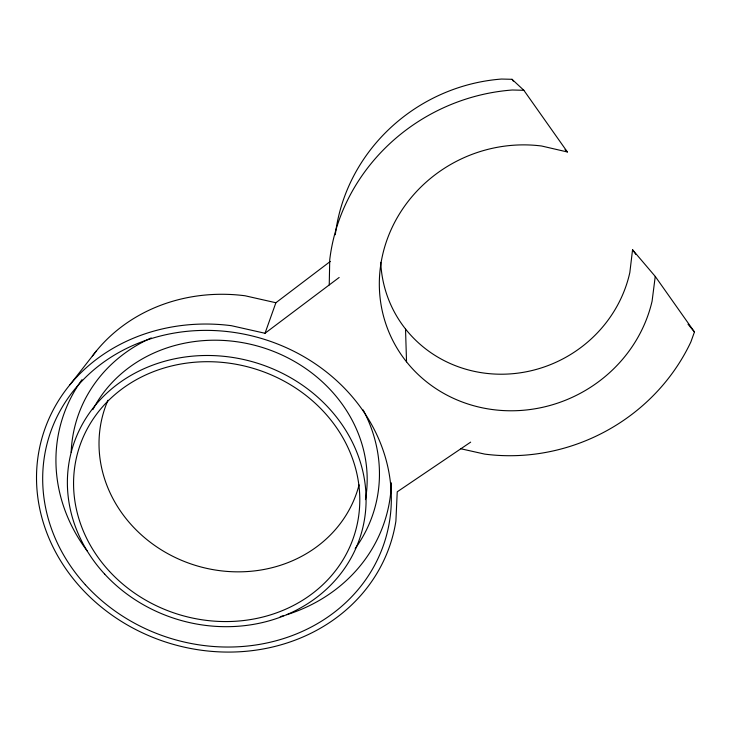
<?xml version="1.0" encoding="UTF-8"?>
<svg xmlns="http://www.w3.org/2000/svg" width="731" height="731" viewBox="0 0 731 731"><rect width="100%" height="100%" fill="white"/><g stroke="black" fill="none" stroke-linecap="round" stroke-linejoin="round"><path stroke-width="1.1" d="M329.242 284.935L329.736 259.715A192.015 181.05 -25.5 0 1 512.285 90.004L523.853 90.297L567.393 151.984L541.607 146.008A139.484 131.479 -25.1 0 0 381.847 258.472A139.484 131.479 -25.1 0 0 489.066 409.058A139.484 131.479 -25.1 0 0 652.089 301.172L655.25 276.437L632.553 249.764L629.83 272.562A127.486 121.044 -28.4 0 1 495.91 374.108A127.486 121.044 -28.4 0 1 380.741 262.338M470.663 442.136L397.235 491.808L395.9 521.084A182.11 162.319 16.6 0 1 195.561 649.356A182.11 162.319 16.6 0 1 37.4 461.544A182.11 162.319 16.6 0 1 231.361 325.688L265.015 333.272L275.889 302.744L330.284 261.442M655.25 276.437L694.45 331.965L690.896 341.898A192.015 181.05 -25.5 0 1 484.717 454.106L460.859 448.77M69.984 384.689L96.556 350.716M265.015 333.272L339.157 277.478M523.853 90.297L512.029 79.304L501.53 79.049A175.467 166.641 -28.8 0 0 335.31 234.742M275.889 302.744L245.068 295.772A167.573 151.719 17.2 0 0 92.334 356.125M565.063 149.526L567.393 151.984M688.017 324.208L694.45 331.965M512.029 79.304L513.336 81.15M632.553 249.764L635.842 254.415M405.522 328.987L406.537 361.845M359.076 484.863A132.823 120.204 17.1 0 1 191.741 564.195A132.823 120.204 17.1 0 1 107.969 400.25M363.152 409.936A155.456 139.822 16.9 0 1 355.193 548.515M71.172 452.297A155.456 139.822 16.9 0 1 151.244 337.932M92.846 409.671A144.921 130.072 16.8 0 1 264.969 348.303A144.921 130.072 16.8 0 1 365.454 499.629M391.387 482.853A169.144 151.874 16.8 0 1 286.771 614.716M283.518 615.703A169.144 151.874 16.8 0 1 280.238 616.635M87.263 551.037A169.144 151.874 16.8 0 1 82 379.663M85.308 584.699A175.815 156.69 16.6 0 0 381.774 549.767A175.815 156.69 16.6 0 0 183.947 331.664A175.815 156.69 16.6 0 0 85.308 584.699M104.697 574.137A150.632 134.184 16.6 0 0 358.3 542.384A150.632 134.184 16.6 0 0 187.237 356.728A150.632 134.184 16.6 0 0 104.697 574.137M109.504 571.404A144.336 128.574 16.6 0 0 352.415 540.538A144.336 128.574 16.6 0 0 188.132 362.923A144.336 128.574 16.6 0 0 109.504 571.404"/></g></svg>
